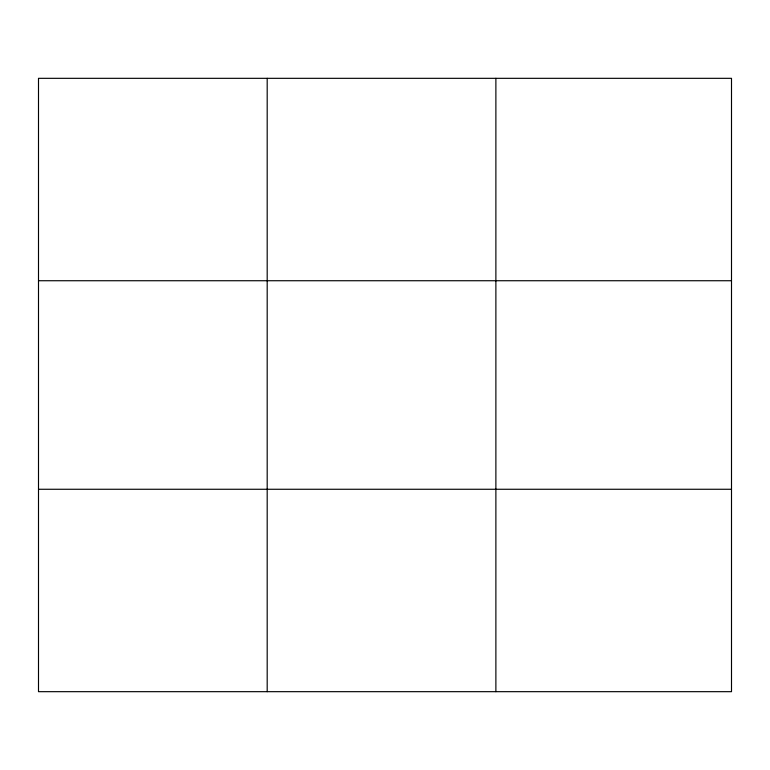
<?xml version="1.0" encoding="UTF-8"?>
<svg xmlns="http://www.w3.org/2000/svg" width="770" height="770" viewBox="0 0 770 770"><rect width="100%" height="100%" fill="white"/><g stroke="black" fill="none" stroke-linecap="round" stroke-linejoin="round"><path stroke-width="1.16" d="M267.19 78.328L267.19 691.672M495.88 78.328L495.88 691.672M38.5 280.732L731.5 280.732M38.5 489.268L731.5 489.268M731.5 590.465L731.5 691.672L38.5 691.672L38.5 78.328L731.5 78.328L731.5 590.465"/></g></svg>
